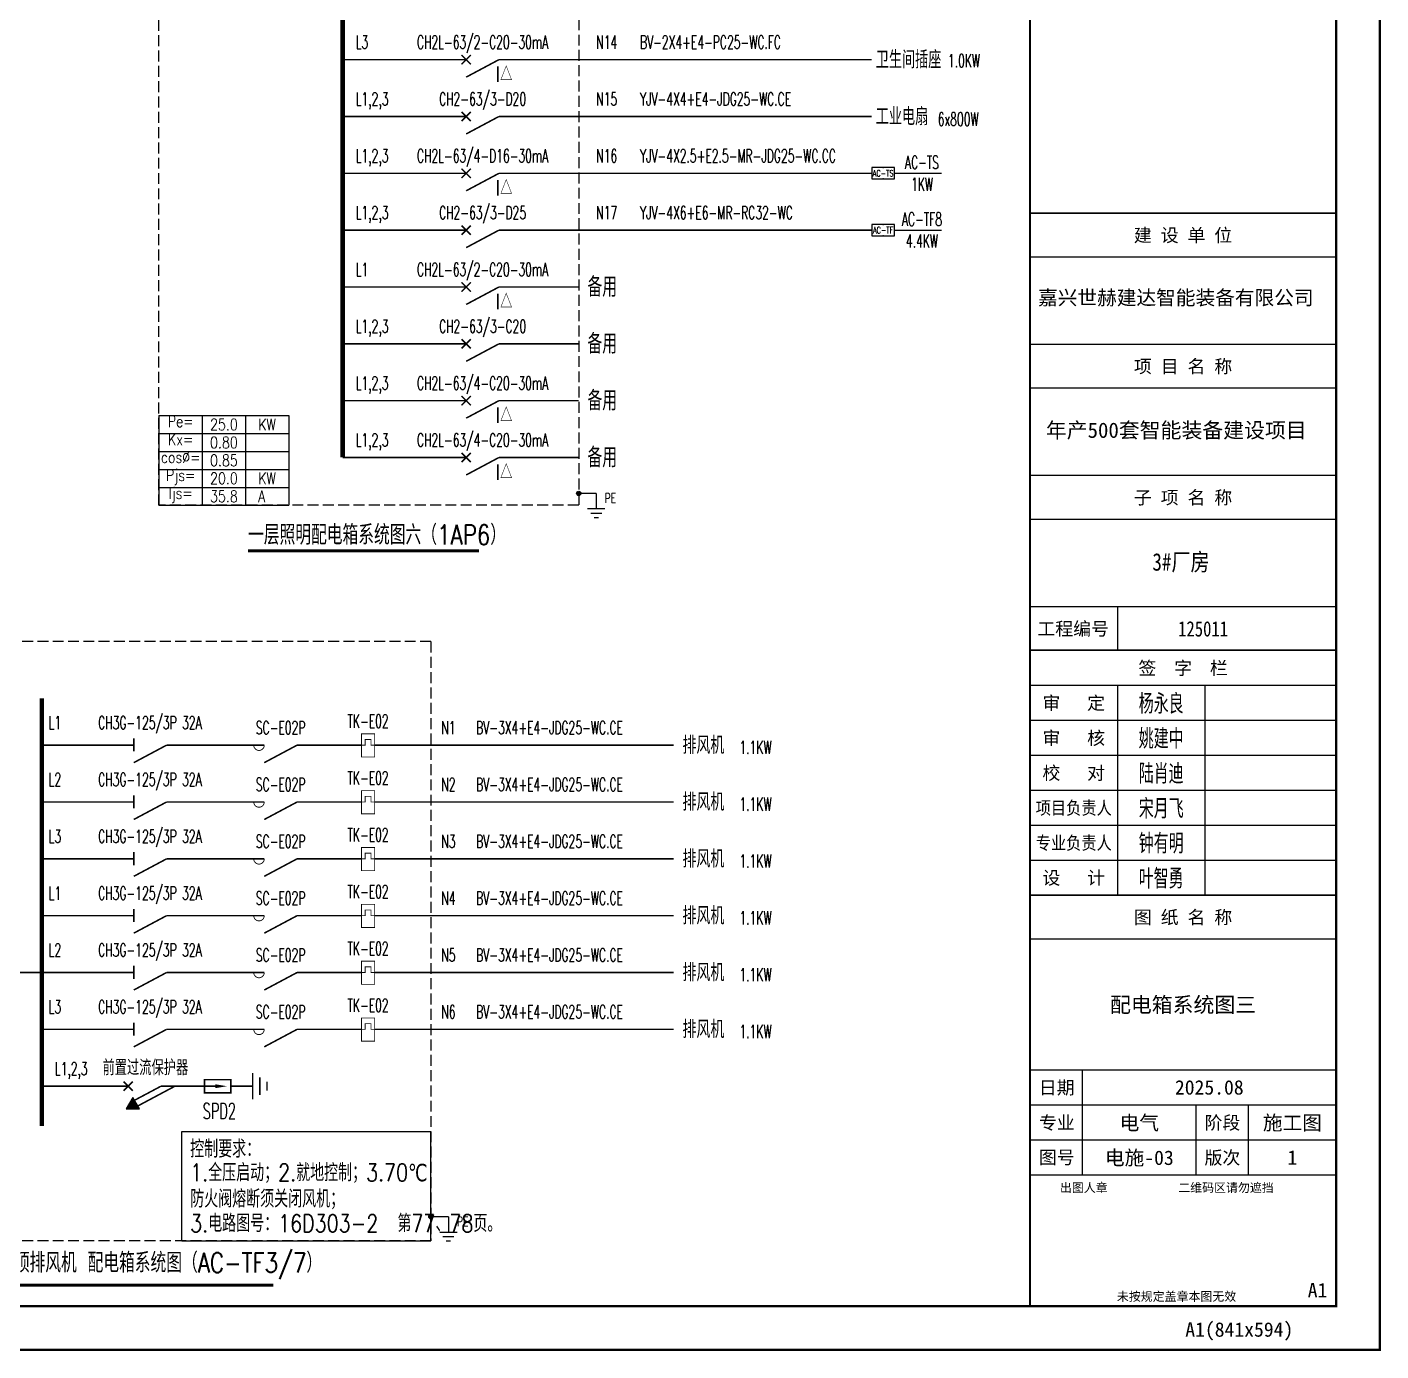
# Model space of a CAD drawing. Extents: x -1396510 to 1250330, y -1892470 to 1623980.
# Drawn here: x -604447 to -573485, y -1485155 to -1454875 of the extents above; entities that cross this region are included whole.
import ezdxf
from ezdxf.enums import TextEntityAlignment as Align

# ---------------------------------------------------------------- set-up
doc = ezdxf.new("R2010")
doc.units = 0
doc.header["$LTSCALE"] = 1000
doc.header["$MEASUREMENT"] = 0
doc.linetypes.add('DASH', pattern=[0.35, 0.25, -0.1])
doc.layers.get('Defpoints').update_dxf_attribs({"color": 210})
for name, color, linetype in [('0-cxFrame', 155, 'Continuous'), ('EQUIP-消防', 3, 'Continuous'), ('qianming', 155, 'Continuous'), ('TEL_SYMB', 3, 'Continuous'), ('TEL_TEXT', 7, 'Continuous'), ('电气系统图', 7, 'Continuous'), ('经纶图框—文字', 3, 'Continuous')]:
    doc.layers.add(name, color=color, linetype=linetype)
doc.layers.add('0-cxText', color=131, linetype='Continuous', lineweight=25)
doc.styles.add('_TEL_DIM', font='SIMPLEX', dxfattribs={"width": 0.8, "height": 3.5, "bigfont": 'HZTXT'})
doc.styles.add('BZHZ', font='bzxw', dxfattribs={"width": 0.8, "bigfont": 'bzhz'})
doc.styles.add('cx_biaoti', font='')
doc.styles.add('cx_tuming', font='simhei.ttf')
doc.styles.add('cx_tuqian1', font='')
doc.styles.add('TKJY_宋体', font='', dxfattribs={"width": 0.8})
doc.styles.add('黑体', font='simhei.ttf', dxfattribs={"height": 12})
doc.styles.get('cx_biaoti').set_extended_font_data('SimSun')
doc.styles.get('cx_tuqian1').set_extended_font_data('SimSun')
doc.styles.get('TKJY_宋体').set_extended_font_data('SimSun')

# ---------------------------------------------------------------- blocks, each defined once
blk = doc.blocks.new('A$C6D655153')
at = {"layer": '电气系统图'}
h = blk.add_hatch(color=3, dxfattribs=at)
edge = h.paths.add_edge_path()
edge.add_arc((50, 550), 50, 0, 360)
at = {"layer": '电气系统图', "color": 3}
for p, q in [((450, 550), (50, 550)), ((250, 200), (650, 200)), ((325, 100), (575, 100)), ((400, 0), (500, 0))]:
    blk.add_line(p, q, dxfattribs=at)
blk.add_lwpolyline([(450, 550), (450, 200)], dxfattribs=at)
blk.add_circle((50, 550), 50, dxfattribs=at)
at = {"layer": '电气系统图', "color": 3, "style": '_TEL_DIM', "width": 0.7}
blk.add_attdef('PE', text='', height=220, dxfattribs=at).set_placement((707, 441), align=Align.MIDDLE_CENTER)
blk = doc.blocks.new('A$C5A8929A8')
at = {"layer": '电气系统图', "color": 3, "const_width": 35}
for points in [[(0, 300), (650, 300)], [(1000, 450), (1000, 150), (400, 150), (400, 450), (1000, 450)], [(1000, 300), (1500, 300)], [(1500, 0), (1500, 600)], [(1664, 100), (1664, 500)], [(1828, 200), (1828, 400)]]:
    blk.add_lwpolyline(points, dxfattribs=at)
at = {"layer": '电气系统图', "color": 3}
for points in [[(650, 344), (650, 256), (913, 300), (650, 256)], [(650, 256), (913, 300), (650, 344), (650, 256)]]:
    blk.add_solid(points, dxfattribs=at)
blk = doc.blocks.new('A$C04AF44BA')
at = {"layer": '电气系统图'}
h = blk.add_hatch(color=256, dxfattribs=at)
h.dxf.hatch_style = 1
h.paths.add_polyline_path([(-44, -518), (256, -518), (106, -258)])
at = {"layer": '电气系统图', "const_width": 35}
for points in [[(-106, -106), (106, 106)], [(-106, 106), (106, -106)], [(750, 0), (144, -323)], [(1069, 0), (219, -453)]]:
    blk.add_lwpolyline(points, dxfattribs=at)
at = {"layer": '电气系统图'}
blk.add_lwpolyline([(-44, -518), (256, -518), (106, -258)], close=True, dxfattribs=at)
blk = doc.blocks.new('*T248')
at = {"layer": '电气系统图', "color": 0, "linetype": 'ByBlock', "lineweight": -2, "transparency": 16777216}
for p, q in [((0, 0), (2970, 0)), ((0, 0), (0, -2053)), ((990, 0), (990, -2053)), ((1980, 0), (1980, -2053)), ((2970, 0), (2970, -2053)), ((0, -411), (2970, -411)), ((0, -821), (2970, -821)), ((0, -1232), (2970, -1232)), ((0, -1643), (2970, -1643)), ((0, -2053), (2970, -2053))]:
    blk.add_line(p, q, dxfattribs=at)
at = {"layer": '电气系统图', "color": 0, "linetype": 'DASH', "transparency": 16777216, "width": 990, "rotation": 0, "style": '_TEL_DIM'}
for s, insert, char_height, attachment_point in [('Pe=', (495, 0), 264, 2), ('25.0', (1485, -205), 264, 5), ('  KW', (1980, -205), 264, 4), ('Kx=', (495, -411), 264, 2), ('0.80', (1485, -616), 264, 5), ('cos%%C=', (495, -821), 264, 2), ('0.85', (1485, -1027), 264, 5), ('Pjs=', (495, -1232), 264, 2), ('20.0', (1485, -1437), 264, 5), ('  KW', (1980, -1437), 264, 4), ('{\\H0.8571x;Ijs=} ', (495, -1643), 308, 2), ('35.8', (1485, -1848), 264, 5), ('  A', (1980, -1848), 264, 4)]:
    blk.add_mtext(s, dxfattribs=dict(at, insert=insert, char_height=char_height, attachment_point=attachment_point))
blk = doc.blocks.new('$equip$00001927')
for p, q in [((0.65, 0.65), (-0.65, 0.65)), ((-0.65, 0.65), (-0.65, 0)), ((-0.65, 0), (0.65, 0)), ((0.65, 0), (0.65, 0.65))]:
    blk.add_line(p, q)
for p in [(-0.65, 0.325), (0, 0.65), (0, 0), (0.65, 0.325)]:
    blk.add_point(p)
at = {"color": 7, "style": '_TEL_DIM'}
blk.add_attdef('$TEXT$', text='', height=0.34, dxfattribs=at).set_placement((0.006, 0.343), align=Align.MIDDLE_CENTER)
at = {"color": 7, "style": '_TEL_DIM', "flags": 1}
blk.add_attdef('A', text='', height=0.00002, dxfattribs=at).set_placement((0, 0), align=Align.MIDDLE_CENTER)
blk = doc.blocks.new('zjcx_lan_qianzi(Dragon)')
for p, q in [((-7000, 4800), (0, 4800)), ((-5000, 4800), (-5000, 0)), ((-3000, 4800), (-3000, 0)), ((-7000, 4000), (0, 4000)), ((-7000, 3200), (0, 3200)), ((-7000, 2400), (0, 2400)), ((-7000, 1600), (0, 1600)), ((-7000, 800), (0, 800))]:
    blk.add_line(p, q)
at = {"const_width": 30}
blk.add_lwpolyline([(-7000, 5600), (0, 5600)], dxfattribs=at)
blk.add_lwpolyline([(-7000, 5600), (0, 5600), (0, 0), (-7000, 0)], close=True, dxfattribs=at)
at = {"style": 'cx_biaoti'}
for s, p in [('签  字  栏', (-3500, 5200)), ('审   定', (-6000, 4400)), ('审   核', (-6000, 3600)), ('校   对', (-6000, 2800)), ('设   计', (-6000, 400))]:
    blk.add_text(s, height=300, dxfattribs=at).set_placement(p, align=Align.MIDDLE)
at = {"style": 'cx_biaoti', "width": 0.85}
for s, p in [('项目负责人', (-6000, 2000)), ('专业负责人', (-6000, 1200))]:
    blk.add_text(s, height=300, dxfattribs=at).set_placement(p, align=Align.MIDDLE)
blk = doc.blocks.new('T-签字(Dragon)')
at = {"layer": '0-cxFrame'}
blk.add_blockref('zjcx_lan_qianzi(Dragon)', (0, 0), dxfattribs=at)
at = {"layer": 'qianming', "style": 'BZHZ', "width": 0.8}
for s, p in [('杨永良', (-4000, 4400)), ('姚建中', (-4000, 3600)), ('陆肖迪', (-4000, 2800)), ('宋月飞', (-4000, 2000)), ('钟有明', (-4000, 1200)), ('叶智勇', (-4000, 400))]:
    blk.add_text(s, height=450, dxfattribs=at).set_placement(p, align=Align.MIDDLE)
blk = doc.blocks.new('zjcx_lan_tuming(Dragon)')
for p, q in [((-7000, 8400), (0, 8400)), ((-5800, 3000), (-5800, 5400)), ((-7000, 4600), (0, 4600)), ((-3200, 3000), (-3200, 4600)), ((-2000, 3000), (-2000, 4600)), ((-7000, 3800), (0, 3800))]:
    blk.add_line(p, q)
at = {"const_width": 30}
for points in [[(-7000, 9400), (0, 9400)], [(-7000, 5400), (0, 5400)], [(-7000, 3000), (0, 3000)], [(-7000, 0), (0, 0)]]:
    blk.add_lwpolyline(points, dxfattribs=at)
blk.add_lwpolyline([(-7000, 9400), (0, 9400), (0, 0), (-7000, 0)], close=True)
at = {"style": 'cx_biaoti'}
for s, p in [('图 纸 名 称', (-3500, 8900)), ('日期', (-6388, 5000)), ('专业', (-6388, 4200)), ('阶段', (-2600, 4200)), ('图号', (-6388, 3400)), ('版次', (-2600, 3400))]:
    blk.add_text(s, height=300, dxfattribs=at).set_placement(p, align=Align.MIDDLE)
for s, p in [('出图人章', (-6316, 2607)), ('二维码区请勿遮挡', (-3609, 2607)), ('未按规定盖章本图无效', (-5013, 120))]:
    blk.add_text(s, height=200, dxfattribs=at).set_placement(p)
blk = doc.blocks.new('T-图签(Dragon)')
blk.add_blockref('zjcx_lan_tuming(Dragon)', (0, 0))
at = {"color": 3, "style": 'cx_biaoti'}
for s, p in [('2025.08', (-2900, 5000)), ('电气', (-4500, 4200)), ('施工图', (-1000, 4200))]:
    blk.add_text(s, height=330, dxfattribs=at).set_placement(p, align=Align.MIDDLE)
blk = doc.blocks.new('zjcx_lan_xiangmu(Dragon)')
for p, q in [((-7000, 9000), (0, 9000)), ((-7000, 6000), (0, 6000)), ((-7000, 3000), (0, 3000)), ((-5000, 1000), (-5000, 0))]:
    blk.add_line(p, q)
at = {"const_width": 30}
for points in [[(-7000, 10000), (0, 10000)], [(-7000, 7000), (0, 7000)], [(-7000, 7000), (0, 7000)], [(-7000, 4000), (0, 4000)], [(-7000, 4000), (0, 4000)], [(-7000, 1000), (0, 1000)], [(-7000, 0), (0, 0)]]:
    blk.add_lwpolyline(points, dxfattribs=at)
blk.add_lwpolyline([(-7000, 10000), (0, 10000), (0, 0), (-7000, 0)], close=True)
at = {"style": 'cx_biaoti'}
for s, p in [('建 设 单 位', (-3500, 9500)), ('项 目 名 称', (-3500, 6500)), ('子 项 名 称', (-3500, 3500)), ('工程编号', (-6013, 500))]:
    blk.add_text(s, height=300, dxfattribs=at).set_placement(p, align=Align.MIDDLE)
blk = doc.blocks.new('T-项目(Dragon)')
blk.add_blockref('zjcx_lan_xiangmu(Dragon)', (0, 0))
at = {"color": 3, "style": 'cx_tuming'}
for s, height, p in [('嘉兴世赫建达智能装备有限公司', 330, (-6816, 7901)), ('年产500套智能装备建设项目 ', 350, (-6638, 4859))]:
    blk.add_text(s, height=height, dxfattribs=at).set_placement(p)
at = {"layer": '经纶图框—文字', "color": 4, "style": 'TKJY_宋体', "width": 0.8}
blk.add_text('125011', height=350, dxfattribs=at).set_placement((-3042, 316), align=Align.CENTER)
blk = doc.blocks.new('zjcx_T1(Dragon)')
at = {"layer": '0-cxFrame', "const_width": 50}
blk.add_lwpolyline([(-7000, 0), (0, 0), (0, 57400), (-7000, 57400)], close=True, dxfattribs=at)
at = {"layer": '0-cxFrame'}
for name, p in [('T-项目(Dragon)', (0, 15000)), ('T-签字(Dragon)', (0, 9400)), ('T-图签(Dragon)', (0, 0))]:
    blk.add_blockref(name, p, dxfattribs=at)
blk = doc.blocks.new('TK22.A1 L(Dragon)')
at = {"layer": '0-cxFrame', "color": 7, "const_width": 0.5}
blk.add_lwpolyline([(0, 0), (-841, 0), (-841, 594), (0, 594)], close=True, dxfattribs=at)
at = {"layer": '0-cxFrame', "const_width": 0.5}
for points in [[(-80, 10), (-821, 10), (-821, 584), (-80, 584)], [(-10, 10), (-80, 10), (-80, 584), (-10, 584)]]:
    blk.add_lwpolyline(points, close=True, dxfattribs=at)
at = {"layer": '0-cxFrame', "xscale": 0.01, "yscale": 0.01, "zscale": 0.01}
blk.add_blockref('zjcx_T1(Dragon)', (-10, 10), dxfattribs=at)
at = {"style": '黑体', "flags": 4}
blk.add_attdef('图幅', text='', height=3.3, dxfattribs=at).set_placement((-40, 3), align=Align.RIGHT)
at = {"layer": '0-cxFrame', "style": '黑体'}
blk.add_text('(841x594)', height=3.3, dxfattribs=at).set_placement((-40, 3))
at = {"layer": '0-cxText', "flags": 4}
for tag, height, style, p in [('建设单位', 3.5, 'cx_tuming', (-45, 240)), ('项目名称', 3.5, 'cx_tuming', (-45, 210)), ('子项名称', 3.5, 'cx_tuming', (-45, 180)), ('工程编号', 3.3, 'cx_tuqian1', (-35, 165)), ('图名1', 3.5, 'cx_tuming', (-45, 87)), ('图名2', 3.5, 'cx_tuming', (-45, 79)), ('图名3', 3.5, 'cx_tuming', (-45, 71)), ('出图日期', 3.3, 'cx_tuqian1', (-39, 60)), ('专业', 3.3, 'cx_tuqian1', (-55, 52)), ('图号', 3.3, 'cx_tuqian1', (-55, 44)), ('版次', 3.3, 'cx_tuqian1', (-20, 44))]:
    blk.add_attdef(tag, text='', height=height, dxfattribs=dict(at, style=style)).set_placement(p, align=Align.MIDDLE)
at = {"layer": 'Defpoints', "color": 6, "flags": 4}
for tag, height, style, p in [('tufu', 3.3, '黑体', (-12, 12)), ('dwfname', 4, 'cx_tuqian1', (-80, 3))]:
    blk.add_attdef(tag, text='', height=height, dxfattribs=dict(at, style=style)).set_placement(p, align=Align.RIGHT)

msp = doc.modelspace()

# ---------------------------------------------------------------- linework, layer by layer
at = {"layer": 'TEL_SYMB', "const_width": 70}
for points in [[(-599392, -1466853.7), (-594112.8, -1466853.7)], [(-605110.1, -1483651.6), (-598816.8, -1483651.6)]]:
    msp.add_lwpolyline(points, dxfattribs=at)
at = {"layer": '电气系统图', "color": 1, "linetype": 'DASH'}
for p, q in [((-601430, -1465813.7), (-601430, -1436149.5)), ((-591830, -1436149.5), (-591830, -1465813.7)), ((-591830, -1465813.7), (-601430, -1465813.7)), ((-595210, -1468932.4), (-608310, -1468932.4)), ((-595210, -1468932.4), (-595210, -1482635.2)), ((-595210, -1482635.2), (-608310, -1482635.2))]:
    msp.add_line(p, q, dxfattribs=at)
at = {"layer": '电气系统图'}
for p, q in [((-584610, -1458220), (-583532.4, -1458220)), ((-584610, -1459520), (-583532.4, -1459520))]:
    msp.add_line(p, q, dxfattribs=at)
at = {"layer": '电气系统图', "color": 6}
for p, q in [((-600910, -1480135.2), (-595210, -1480135.2)), ((-600910, -1482635.2), (-600910, -1480135.2)), ((-595210, -1482635.2), (-595210, -1480135.2)), ((-600910, -1482635.2), (-595210, -1482635.2))]:
    msp.add_line(p, q, dxfattribs=at)
at = {"layer": '电气系统图'}
for points, const_width in [([(-597230, -1464720), (-597230, -1437420)], 105), ([(-594511.1, -1455726.1), (-594299, -1455513.9)], 35), ([(-594511.1, -1455513.9), (-594299, -1455726.1)], 35), ([(-597230, -1455620), (-594405, -1455620)], 35), ([(-593655, -1455620), (-594405, -1456020)], 35), ([(-593655, -1455620), (-585130, -1455620)], 35), ([(-597230, -1456920), (-594405, -1456920)], 35), ([(-594511.1, -1457026.1), (-594298.9, -1456813.9)], 35), ([(-594511.1, -1456813.9), (-594298.9, -1457026.1)], 35), ([(-593655, -1456920), (-594405, -1457320)], 35), ([(-593655, -1456920), (-585130, -1456920)], 35), ([(-597230, -1458220), (-594405, -1458220)], 35), ([(-594511.1, -1458326.1), (-594298.9, -1458113.9)], 35), ([(-594511.1, -1458113.9), (-594298.9, -1458326.1)], 35), ([(-593655, -1458220), (-594405, -1458620)], 35), ([(-593655, -1458220), (-585130, -1458220)], 35), ([(-597230, -1459520), (-594405, -1459520)], 35), ([(-594511.1, -1459626.1), (-594298.9, -1459413.9)], 35), ([(-594511.1, -1459413.9), (-594298.9, -1459626.1)], 35), ([(-593655, -1459520), (-594405, -1459920)], 35), ([(-593655, -1459520), (-585130, -1459520)], 35), ([(-594511.1, -1460926.1), (-594299, -1460713.9)], 35), ([(-594511.1, -1460713.9), (-594299, -1460926.1)], 35), ([(-597230, -1460820), (-594405, -1460820)], 35), ([(-593655, -1460820), (-594405, -1461220)], 35), ([(-593655, -1460820), (-591830, -1460820)], 35), ([(-594511.1, -1462226.1), (-594299, -1462013.9)], 35), ([(-594511.1, -1462013.9), (-594299, -1462226.1)], 35), ([(-597230, -1462120), (-594405, -1462120)], 35), ([(-593655, -1462120), (-594405, -1462520)], 35), ([(-593655, -1462120), (-591830, -1462120)], 35), ([(-597230, -1463420), (-594405, -1463420)], 35), ([(-594511.1, -1463526.1), (-594299, -1463313.9)], 35), ([(-594511.1, -1463313.9), (-594299, -1463526.1)], 35), ([(-593655, -1463420), (-594405, -1463820)], 35), ([(-593655, -1463420), (-591830, -1463420)], 35), ([(-597230, -1464720), (-594405, -1464720)], 35), ([(-594511.1, -1464826.1), (-594299, -1464613.9)], 35), ([(-594511.1, -1464613.9), (-594299, -1464826.1)], 35), ([(-593655, -1464720), (-594405, -1465120)], 35), ([(-593655, -1464720), (-591830, -1464720)], 35), ([(-604110, -1480006.8), (-604110, -1470227.1)], 105), ([(-604110, -1471300), (-602006.8, -1471300)], 35), ([(-602006.8, -1471444.6), (-602006.8, -1471144.6)], 35), ([(-601256.8, -1471300), (-602006.8, -1471700)], 35), ([(-601256.8, -1471300), (-599556.8, -1471300)], 35), ([(-600472.6, -1471300), (-599022.6, -1471300)], 35), ([(-598272.6, -1471300), (-599022.6, -1471700)], 35), ([(-598272.6, -1471300), (-596797.6, -1471300)], 35), ([(-596497.6, -1471040), (-596497.6, -1471570), (-596797.6, -1471570), (-596797.6, -1471040), (-596497.6, -1471040)], 20), ([(-596497.6, -1471300), (-596581.9, -1471300), (-596581.9, -1471168.8), (-596713.2, -1471168.8), (-596713.2, -1471300), (-596797.6, -1471300)], 20), ([(-596497.6, -1471300), (-589659.3, -1471300)], 35), ([(-602006.8, -1472744.6), (-602006.8, -1472444.6)], 35), ([(-596497.6, -1472340), (-596497.6, -1472870), (-596797.6, -1472870), (-596797.6, -1472340), (-596497.6, -1472340)], 20), ([(-596497.6, -1472600), (-596581.9, -1472600), (-596581.9, -1472468.8), (-596713.2, -1472468.8), (-596713.2, -1472600), (-596797.6, -1472600)], 20), ([(-604110, -1472600), (-602006.8, -1472600)], 35), ([(-601256.8, -1472600), (-602006.8, -1473000)], 35), ([(-601256.8, -1472600), (-599556.8, -1472600)], 35), ([(-600472.6, -1472600), (-599022.6, -1472600)], 35), ([(-598272.6, -1472600), (-599022.6, -1473000)], 35), ([(-598272.6, -1472600), (-596797.6, -1472600)], 35), ([(-596497.6, -1472600), (-589659.3, -1472600)], 35), ([(-602006.8, -1474044.6), (-602006.8, -1473744.6)], 35), ([(-596497.6, -1473640), (-596497.6, -1474170), (-596797.6, -1474170), (-596797.6, -1473640), (-596497.6, -1473640)], 20), ([(-596497.6, -1473900), (-596581.9, -1473900), (-596581.9, -1473768.8), (-596713.2, -1473768.8), (-596713.2, -1473900), (-596797.6, -1473900)], 20), ([(-604110, -1473900), (-602006.8, -1473900)], 35), ([(-601256.8, -1473900), (-602006.8, -1474300)], 35), ([(-601256.8, -1473900), (-599556.8, -1473900)], 35), ([(-600472.6, -1473900), (-599022.6, -1473900)], 35), ([(-598272.6, -1473900), (-599022.6, -1474300)], 35), ([(-598272.6, -1473900), (-596797.6, -1473900)], 35), ([(-596497.6, -1473900), (-589659.3, -1473900)], 35), ([(-596497.6, -1474940), (-596497.6, -1475470), (-596797.6, -1475470), (-596797.6, -1474940), (-596497.6, -1474940)], 20), ([(-604110, -1475200), (-602006.8, -1475200)], 35), ([(-602006.8, -1475344.6), (-602006.8, -1475044.6)], 35), ([(-601256.8, -1475200), (-602006.8, -1475600)], 35), ([(-601256.8, -1475200), (-599556.8, -1475200)], 35), ([(-600472.6, -1475200), (-599022.6, -1475200)], 35), ([(-598272.6, -1475200), (-599022.6, -1475600)], 35), ([(-598272.6, -1475200), (-596797.6, -1475200)], 35), ([(-596497.6, -1475200), (-596581.9, -1475200), (-596581.9, -1475068.8), (-596713.2, -1475068.8), (-596713.2, -1475200), (-596797.6, -1475200)], 20), ([(-596497.6, -1475200), (-589659.3, -1475200)], 35), ([(-596497.6, -1476240), (-596497.6, -1476770), (-596797.6, -1476770), (-596797.6, -1476240), (-596497.6, -1476240)], 20), ([(-605878.1, -1476500), (-604110, -1476500)], 35), ([(-604110, -1476500), (-602006.8, -1476500)], 35), ([(-602006.8, -1476644.6), (-602006.8, -1476344.6)], 35), ([(-601256.8, -1476500), (-602006.8, -1476900)], 35), ([(-601256.8, -1476500), (-599556.8, -1476500)], 35), ([(-600472.6, -1476500), (-599022.6, -1476500)], 35), ([(-598272.6, -1476500), (-599022.6, -1476900)], 35), ([(-598272.6, -1476500), (-596797.6, -1476500)], 35), ([(-596497.6, -1476500), (-596581.9, -1476500), (-596581.9, -1476368.8), (-596713.2, -1476368.8), (-596713.2, -1476500), (-596797.6, -1476500)], 20), ([(-596497.6, -1476500), (-589659.3, -1476500)], 35), ([(-604110, -1477800), (-602006.8, -1477800)], 35), ([(-602006.8, -1477944.6), (-602006.8, -1477644.6)], 35), ([(-601256.8, -1477800), (-602006.8, -1478200)], 35), ([(-601256.8, -1477800), (-599556.8, -1477800)], 35), ([(-600472.6, -1477800), (-599022.6, -1477800)], 35), ([(-598272.6, -1477800), (-599022.6, -1478200)], 35), ([(-598272.6, -1477800), (-596797.6, -1477800)], 35), ([(-596497.6, -1477540), (-596497.6, -1478070), (-596797.6, -1478070), (-596797.6, -1477540), (-596497.6, -1477540)], 20), ([(-596497.6, -1477800), (-596581.9, -1477800), (-596581.9, -1477668.8), (-596713.2, -1477668.8), (-596713.2, -1477800), (-596797.6, -1477800)], 20), ([(-596497.6, -1477800), (-589659.3, -1477800)], 35), ([(-604110, -1479100), (-602135, -1479100)], 35), ([(-601385, -1479100), (-600788.1, -1479100)], 35)]:
    msp.add_lwpolyline(points, dxfattribs=dict(at, const_width=const_width))
at = {"layer": '电气系统图', "const_width": 20}
for points in [[(-599262.6, -1471300, 1), (-599022.6, -1471300)], [(-599262.6, -1472600, 1), (-599022.6, -1472600)], [(-599262.6, -1473900, 1), (-599022.6, -1473900)], [(-599262.6, -1475200, 1), (-599022.6, -1475200)], [(-599262.6, -1476500, 1), (-599022.6, -1476500)], [(-599262.6, -1477800, 1), (-599022.6, -1477800)]]:
    msp.add_lwpolyline(points, format="xyb", dxfattribs=at)
at = {"layer": '电气系统图', "color": 1, "linetype": 'DASH'}
msp.add_arc((-601420, -1465803.7), 10, 180.00005, 270, dxfattribs=at)

# ---------------------------------------------------------------- block references
msp.add_blockref('*T248', (-601430, -1463760.3))
at = {"layer": '0-cxFrame'}
ref = msp.add_blockref('TK22.A1 L(Dragon)', (-573510, -1485130), dxfattribs=dict(at, xscale=100, yscale=100, zscale=100))
ref.add_attrib('图名2', '配电箱系统图三', dxfattribs={"layer": '0-cxText', "height": 350, "style": 'cx_tuming'}).set_placement((-578010, -1477230), align=Align.MIDDLE)
ref.add_attrib('图号', '电施-03', dxfattribs={"layer": '0-cxText', "height": 330, "style": 'cx_tuqian1'}).set_placement((-579010, -1480730), align=Align.MIDDLE)
ref.add_attrib('版次', '1', dxfattribs={"layer": '0-cxText', "height": 330, "style": 'cx_tuqian1'}).set_placement((-575510, -1480730), align=Align.MIDDLE)
ref.add_attrib('图幅', 'A1', dxfattribs={"layer": '0', "height": 330, "style": '黑体'}).set_placement((-577510, -1484830), align=Align.RIGHT)
ref.add_attrib('tufu', 'A1', dxfattribs={"layer": 'Defpoints', "color": 6, "height": 330, "style": '黑体'}).set_placement((-574710, -1483930), align=Align.RIGHT)
at = {"layer": 'EQUIP-消防'}
ref = msp.add_blockref('$equip$00001927', (-584870, -1458350), dxfattribs=dict(at, xscale=400, yscale=400, zscale=400))
ref.add_attrib('$TEXT$', 'AC-TS', dxfattribs={"layer": '0', "color": 7, "height": 150, "style": '_TEL_DIM', "width": 0.6}).set_placement((-584870, -1458220), align=Align.MIDDLE_CENTER)
ref = msp.add_blockref('$equip$00001927', (-584870, -1459650), dxfattribs=dict(at, xscale=400, yscale=400, zscale=400))
ref.add_attrib('$TEXT$', 'AC-TF', dxfattribs={"layer": '0', "color": 7, "height": 150, "style": '_TEL_DIM', "width": 0.6}).set_placement((-584870, -1459520), align=Align.MIDDLE_CENTER)
at = {"layer": '电气系统图'}
ref = msp.add_blockref('A$C6D655153', (-591880, -1466090.1), dxfattribs=at)
ref.add_attrib('PE', 'PE', dxfattribs={"color": 3, "height": 220, "style": '_TEL_DIM', "width": 0.7}).set_placement((-591105.3, -1465649.5), align=Align.MIDDLE_CENTER)
for name, p in [('A$C04AF44BA', (-602135, -1479100)), ('A$C5A8929A8', (-600788.1, -1479400))]:
    msp.add_blockref(name, p, dxfattribs=at)
ref = msp.add_blockref('A$C6D655153', (-595260, -1482635.2), dxfattribs=at)
ref.add_attrib('PE', 'PE', dxfattribs={"color": 3, "height": 220, "style": '_TEL_DIM', "width": 0.7}).set_placement((-594485.3, -1482194.7), align=Align.MIDDLE_CENTER)

# ---------------------------------------------------------------- texts
at = {"layer": 'TEL_SYMB', "color": 7, "style": '_TEL_DIM', "width": 0.8}
for s, p in [('一层照明配电箱系统图六（1AP6）', (-599392, -1466713.7)), ('屋顶排风机 配电箱系统图（AC-TF3/7）', (-605110.1, -1483361.6))]:
    msp.add_text(s, height=450, dxfattribs=at).set_placement(p)
at = {"layer": 'TEL_TEXT', "style": '_TEL_DIM', "width": 0.8}
for p in [(-593725.1, -1456127.5), (-593725.1, -1458727.5), (-593725.1, -1461327.5), (-593725, -1463927.5), (-593725, -1465227.5)]:
    msp.add_text('I△', height=350, dxfattribs=at).set_placement(p)
at = {"layer": '电气系统图', "style": '_TEL_DIM'}
for s, height, width, p in [('L3', 300, 0.6, (-596930, -1455370)), ('N14', 300, 0.6, (-591430, -1455370)), ('BV-2X4+E4-PC25-WC.FC', 300, 0.6, (-590430, -1455370)), ('卫生间插座', 400, 0.75, (-585038, -1455820)), ('1.0KW', 300, 0.6, (-583387.6, -1455795)), ('L1,2,3', 300, 0.6, (-596930, -1456670)), ('N15', 300, 0.6, (-591430, -1456670)), ('YJV-4X4+E4-JDG25-WC.CE', 300, 0.6, (-590430, -1456670)), ('工业电扇', 400, 0.75, (-585038, -1457120)), ('L1,2,3', 300, 0.6, (-596930, -1457970)), ('N16', 300, 0.6, (-591430, -1457970)), ('YJV-4X2.5+E2.5-MR-JDG25-WC.CC', 300, 0.6, (-590430, -1457970)), ('L1,2,3', 300, 0.6, (-596930, -1459270)), ('N17', 300, 0.6, (-591430, -1459270)), ('YJV-4X6+E6-MR-RC32-WC', 300, 0.6, (-590430, -1459270)), ('L1', 300, 0.6, (-596930, -1460569.2)), ('备用', 450, 0.75, (-591630, -1461045)), ('L1,2,3', 300, 0.6, (-596930, -1461870)), ('备用', 450, 0.75, (-591630, -1462345)), ('L1,2,3', 300, 0.6, (-596930, -1463170)), ('备用', 450, 0.75, (-591630, -1463645)), ('L1,2,3', 300, 0.6, (-596930, -1464470)), ('备用', 450, 0.75, (-591630, -1464945)), ('L1', 300, 0.6, (-603954.2, -1470935.3)), ('N1', 300, 0.6, (-594974.1, -1471050)), ('BV-3X4+E4-JDG25-WC.CE', 300, 0.6, (-594176.5, -1471050)), ('排风机', 400, 0.8, (-589459.3, -1471500)), ('1.1KW', 300, 0.6, (-588155.6, -1471500)), ('L2', 300, 0.6, (-603954.1, -1472235.7)), ('N2', 300, 0.6, (-594974.1, -1472350)), ('BV-3X4+E4-JDG25-WC.CE', 300, 0.6, (-594176.5, -1472350)), ('排风机', 400, 0.8, (-589459.3, -1472800)), ('1.1KW', 300, 0.6, (-588155.6, -1472800)), ('L3', 300, 0.6, (-603954.1, -1473535.3)), ('N3', 300, 0.6, (-594974.1, -1473650)), ('BV-3X4+E4-JDG25-WC.CE', 300, 0.6, (-594176.5, -1473650)), ('排风机', 400, 0.8, (-589459.3, -1474100)), ('1.1KW', 300, 0.6, (-588155.6, -1474100)), ('L1', 300, 0.6, (-603954.2, -1474835.3)), ('N4', 300, 0.6, (-594974.1, -1474950)), ('BV-3X4+E4-JDG25-WC.CE', 300, 0.6, (-594176.5, -1474950)), ('排风机', 400, 0.8, (-589459.3, -1475400)), ('1.1KW', 300, 0.6, (-588155.6, -1475400)), ('L2', 300, 0.6, (-603954.1, -1476135.7)), ('N5', 300, 0.6, (-594974.1, -1476250)), ('BV-3X4+E4-JDG25-WC.CE', 300, 0.6, (-594176.5, -1476250)), ('排风机', 400, 0.8, (-589459.3, -1476700)), ('1.1KW', 300, 0.6, (-588155.6, -1476700)), ('L3', 300, 0.6, (-603954.1, -1477435.3)), ('N6', 300, 0.6, (-594974.1, -1477550)), ('BV-3X4+E4-JDG25-WC.CE', 300, 0.6, (-594176.5, -1477550)), ('排风机', 400, 0.8, (-589459.3, -1478000)), ('1.1KW', 300, 0.6, (-588155.6, -1478000)), ('L1,2,3', 300, 0.6, (-603810, -1478850)), ('前置过流保护器', 350, 0.8, (-602721.3, -1478850)), ('SPD2', 360, 0.6, (-600429, -1479850)), ('控制要求：', 400, 0.8, (-600716.4, -1480735.2)), ('1.全压启动；2.就地控制；3.70℃', 400, 0.8, (-600716.4, -1481275.4)), ('防火阀熔断须关闭风机；', 400, 0.8, (-600716.4, -1481875.4)), ('3.电路图号：16D303-2  第77、78页。', 400, 0.8, (-600716.4, -1482435.2))]:
    msp.add_text(s, height=height, dxfattribs=dict(at, width=width)).set_placement(p)
at = {"layer": '电气系统图', "style": '_TEL_DIM', "width": 0.6}
for s, p in [('CH2L-63/2-C20-30mA', (-594030, -1455370)), ('CH2-63/3-D20', (-594030, -1456670)), ('6x800W', (-583153.5, -1457131.3)), ('CH2L-63/4-D16-30mA', (-594030, -1457970)), ('AC-TS', (-583981.3, -1458120)), ('1KW', (-583981.3, -1458620)), ('CH2-63/3-D25', (-594030, -1459270)), ('AC-TF8', (-583981.3, -1459420)), ('4.4KW', (-583981.3, -1459920)), ('CH2L-63/2-C20-30mA', (-594030, -1460570)), ('CH2-63/3-C20', (-594030, -1461870)), ('CH2L-63/4-C20-30mA', (-594029.9, -1463170)), ('CH2L-63/4-C20-30mA', (-594029.9, -1464470)), ('CH3G-125/3P 32A', (-601637.5, -1470935.5)), ('TK-E02', (-596647.6, -1470900)), ('SC-E02P', (-598647.6, -1471050)), ('CH3G-125/3P 32A', (-601637.5, -1472235.5)), ('TK-E02', (-596647.6, -1472200)), ('SC-E02P', (-598647.6, -1472350)), ('CH3G-125/3P 32A', (-601637.5, -1473535.5)), ('SC-E02P', (-598647.6, -1473650)), ('TK-E02', (-596647.6, -1473500)), ('CH3G-125/3P 32A', (-601637.5, -1474835.5)), ('SC-E02P', (-598647.6, -1474950)), ('TK-E02', (-596647.6, -1474800)), ('CH3G-125/3P 32A', (-601637.5, -1476135.5)), ('TK-E02', (-596647.6, -1476100)), ('SC-E02P', (-598647.6, -1476250)), ('CH3G-125/3P 32A', (-601637.5, -1477435.5)), ('TK-E02', (-596647.6, -1477400)), ('SC-E02P', (-598647.6, -1477550))]:
    msp.add_text(s, height=300, dxfattribs=at).set_placement(p, align=Align.CENTER)
at = {"layer": '经纶图框—文字', "style": 'TKJY_宋体', "width": 0.8}
msp.add_text('3#厂房', height=400, dxfattribs=at).set_placement((-578057.3, -1467308.3), align=Align.CENTER)

doc.saveas('drawing.dxf')
